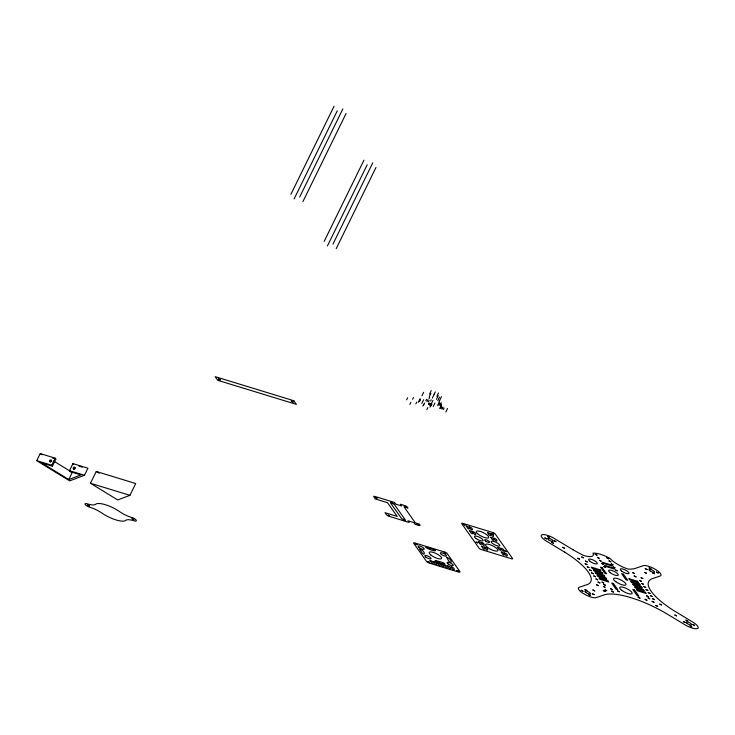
<?xml version="1.0" encoding="UTF-8"?>
<svg xmlns="http://www.w3.org/2000/svg" width="735" height="735" viewBox="0 0 735 735"><rect width="100%" height="100%" fill="white"/><g stroke="black" fill="none" stroke-linecap="round" stroke-linejoin="round"><path stroke-width="1.1" d="M599.163 558.232L597.316 557.314L599.071 558.288M434.164 394.364L434.569 393.491M36.75 460.67L40.223 453.587L55.189 458.171L55.842 459.09L52.369 466.174L41.528 462.848L68.787 479.551L80.979 474.929L70.137 471.613L69.494 470.694L72.958 463.61L87.934 468.195L84.461 475.279L69.715 480.874L36.75 460.67L51.726 465.255L52.369 466.174M51.726 465.255L55.189 458.171M68.787 479.551L72.251 472.467L53.756 461.139M90.478 483.262L96.257 471.457L135.709 483.529L129.93 495.335L117.729 499.965L90.478 483.262L129.93 495.335M290.904 194.325L334.058 106.244M294.129 198.891L337.282 110.82M299.696 197.017L342.85 108.936M302.921 201.583L346.075 113.502M324.163 241.429L363.972 160.166M327.397 245.995L367.206 164.741M332.955 244.121L372.764 162.858M336.18 248.687L375.989 167.424M406.62 399.831L407.64 397.764M409.854 404.406L410.865 402.339M412.62 399.289L413.483 397.525M415.845 403.864L416.717 402.091M418.279 402.357L420.098 398.655M421.973 395.779L423.682 392.297M419.648 401.448L420.521 399.675M421.798 403.432L423.617 399.73M422.882 406.014L423.746 404.241M423.617 405.031L424.637 402.973M425.795 400.768L426.631 399.178M429.543 394.089L431.206 390.68M426.925 401.595L428 399.601M429.13 397.075L430.94 393.372M429.047 398.636L429.626 397.451M428.303 402.017L429.13 400.428M428.487 404.572L429.065 403.396M428.735 404.167L429.313 402.982M430.655 400.924L431.234 399.739M432.345 398.058L435.313 391.93M426.851 409.606L427.862 407.539M429.617 405.408L430.195 404.222M430.113 404.59L430.692 403.405M431.289 403.763L432.998 400.281M430.003 407.144L431.711 403.662M430.995 405.83L431.822 404.241M436.866 396.33L438.538 392.922M436.452 399.316L438.262 395.623M433.227 406.501L434.927 403.019M437.794 400.621L439.502 397.139M439.006 401.687L439.585 400.502M439.677 400.299L441.487 396.606M438.106 404.535L438.933 402.945M437.738 405.729L439.438 402.247M439.236 405.362L440.311 403.368M440.623 403.965L441.202 402.789M440.605 405.784L441.441 404.195M439.668 408.476L441.377 404.994M440.798 408.338L441.377 407.162M441.046 407.934L441.625 406.749M441.919 409.174L442.498 407.989M442.424 408.357L443.003 407.172M443.297 409.597L444.124 408.008M445.833 411.995L447.532 408.504M52.589 458.089L55.842 459.09M79.031 466.183L82.283 467.184M69.494 470.694L84.461 475.279M572.51 549.458L573.87 550.239A54.105 15.995 26.1 0 0 583.719 555.485L583.783 555.513A16.62 4.915 26.1 0 0 592.934 553.189A16.188 4.787 26.1 0 1 609.931 558.389A16.565 4.897 26.1 0 0 628.324 569.138A54.105 15.995 26.1 0 0 634.847 568.532L643.741 565.527A10.4 3.078 26.1 0 1 655.905 569.671A10.4 3.078 26.1 0 1 660.499 575.9L651.871 578.803A54.096 15.995 26.1 0 0 673.462 610.399L692.894 622.141A10.4 3.078 26.1 0 1 697.616 628.489A10.4 3.078 26.1 0 1 686.095 625.467L666.884 613.872A52.304 15.463 26.1 0 0 604.528 594.79L595.662 597.794A10.4 3.078 26.1 0 1 583.241 593.485A10.4 3.078 26.1 0 1 579.116 587.32L588.083 584.261A54.105 15.995 26.1 0 0 565.95 552.913L564.664 552.104M573.034 549.762L553.299 537.855A10.4 3.078 26.1 0 0 541.787 534.832A10.4 3.078 26.1 0 0 546.5 541.18L565.371 552.555M96.257 471.457L99.179 473.248M40.223 453.587L42.161 454.781M72.958 463.61L73.61 464.529M73.877 469.399A1.029 0.864 -35.2 0 1 75.236 468.076M50.191 461.938A1.029 0.864 -35.2 0 1 51.817 460.946M375.64 497.503L377.174 498.266L375.677 497.457M388.117 515.171L389.669 515.906L388.126 515.143M404.351 506.296L405.913 507.021L404.351 506.296M415.523 543.964L417.076 544.699L415.523 543.964M428 561.641L429.543 562.394L428.046 561.586M444.243 552.757L445.796 553.483L444.262 552.729M463.61 524.422L465.145 525.185L463.647 524.377M476.087 542.099L477.64 542.825L476.087 542.099M492.321 533.215L493.865 533.968L492.367 533.16M581.716 556.983L583.59 557.865L581.734 556.955M603.757 566.474L605.622 567.346L603.757 566.474M615.48 570.066L617.345 570.939L615.498 570.029M632.559 572.556L634.406 573.465L632.614 572.491M641.058 577.682L642.904 578.601L641.113 577.627M591.592 572.896L593.457 573.778L591.592 572.896M419.841 549.21C424.665 559.105 426.86 551.608 419.915 549.155M425.914 547.391C435.212 553.078 441.79 550.644 425.988 547.345M430.085 560.474C433.494 566.979 434.945 561.237 430.085 560.474M433.604 561.549C437.013 568.054 438.464 562.312 433.604 561.549M435.258 560.64C444.877 566.492 450.913 563.681 435.258 560.64M437.123 562.624C440.522 569.129 441.983 563.387 437.123 562.624M440.632 563.699C443.83 569.965 445.686 564.875 440.706 563.653M444.151 564.774C447.56 571.288 449.012 565.546 444.151 564.774M446.77 557.452C451.759 567.659 453.605 559.317 446.77 557.452M447.67 565.849C451.079 572.363 452.53 566.621 447.67 565.849M451.189 566.933C454.588 573.438 456.049 567.696 451.189 566.933M466.266 526.021C469.674 532.535 471.126 526.784 466.266 526.021M469.316 526.958C472.504 533.224 474.36 528.125 469.389 526.903M469.601 530.743C473.009 537.257 474.461 531.506 469.601 530.743M472.651 531.681C476.05 538.185 477.511 532.443 472.651 531.681M478.246 541.429C481.645 547.942 483.106 542.191 478.246 541.429M481.287 542.366C484.696 548.87 486.019 543.055 481.287 542.366M481.572 546.151C484.981 552.665 486.441 546.913 481.572 546.151M484.622 547.088C488.031 553.593 489.482 547.851 484.622 547.088M487.443 532.508C490.851 539.012 492.312 533.27 487.443 532.508M490.493 533.435C493.902 539.949 495.353 534.198 490.493 533.435M490.778 537.23C494.186 543.735 495.647 537.992 490.778 537.23M493.828 538.158C497.237 544.672 498.688 538.92 493.828 538.158M497.889 547.299C501.298 553.804 502.758 548.062 497.889 547.299M500.939 548.236C504.348 554.741 505.799 548.999 500.939 548.236M501.224 552.022C504.633 558.526 506.093 552.784 501.224 552.022M504.274 552.959C507.683 559.464 509.134 553.721 504.274 552.959M544.837 537.937L546.684 538.856L544.837 537.937M547.483 536.476L549.321 537.395L547.483 536.476M551.562 542.265L553.409 543.183L551.562 542.265M554.208 540.804L556.055 541.732L554.282 540.749M562.771 547.354L564.609 548.282L562.771 547.354M581.164 590.315L583.011 591.234L581.164 590.315M585.152 563.736L586.999 564.664L585.152 563.736M585.418 561.053L587.265 561.981L585.418 561.053M587.274 566.777L589.167 567.723L587.348 566.722M585.014 589.58L586.861 590.508L585.014 589.58M589.452 569.836L591.298 570.755L589.452 569.836M588.45 594.459L590.297 595.378L588.45 594.459M595.166 554.263L597.013 555.191L595.166 554.263M592.3 593.724L594.146 594.643L592.3 593.724M592.86 589.948L594.707 590.876L592.86 589.948M595.901 578.969L597.748 579.897L595.975 578.923M599.466 560.355L601.313 561.283L599.539 560.309M598.06 582.019L599.907 582.938L598.06 582.019M601.616 563.405L603.463 564.324L601.616 563.405M601.993 582.148L603.83 583.066L602.057 582.092M603.49 584.279L605.337 585.207L603.49 584.279M603.352 586.411L605.199 587.338L603.426 586.365M606.889 557.847L608.727 558.775L606.889 557.847M603.288 590.563L605.135 591.482L603.288 590.563M609.039 560.897L610.886 561.825L609.039 560.897M611.189 563.947L613.036 564.866L611.189 563.947M610.675 588.799L612.521 589.727L610.675 588.799M613.339 566.988L615.186 567.916L613.413 566.942M611.548 591.142L613.394 592.061L611.548 591.142M617.602 590.922L619.449 591.85L617.676 590.876M634.195 575.983L636.041 576.901L634.195 575.983M639.569 580.393L641.416 581.321L639.569 580.393M638.118 597.197L639.964 598.125L638.118 597.197M641.719 583.443L643.566 584.362L641.793 583.388M644.705 572.427L646.552 573.355L644.779 572.381M645.247 568.66L647.094 569.588L645.247 568.66M643.878 586.484L645.716 587.412L643.878 586.484M646.028 589.534L647.875 590.453L646.028 589.534M645.045 599.319L646.892 600.247L645.045 599.319M649.097 567.934L650.934 568.853L649.097 567.934M646.534 595.782L648.371 596.701L646.534 595.782M648.031 597.913L649.878 598.832L648.105 597.858M652.533 572.804L654.38 573.732L652.533 572.804M650.328 595.626L652.175 596.554L650.401 595.58M652.138 601.34L653.985 602.268L652.138 601.34M652.478 598.667L654.334 599.604L652.478 598.667M656.383 572.069L658.229 572.997L656.383 572.069M674.794 615.039L676.641 615.958L674.868 614.984M683.339 621.589L685.185 622.517L683.339 621.589M685.985 620.129L687.831 621.057L685.985 620.129M690.073 625.917L691.92 626.845L690.147 625.871M692.719 624.465L694.566 625.384L692.793 624.41M390.882 502.143L392.426 502.924L390.946 502.097M218.451 378.92L220.289 379.848L218.451 378.92M403.368 519.81L404.893 520.591L403.368 519.81M87.502 505.046L89.358 505.965L87.502 505.046M132.043 518.68L133.899 519.59L132.107 518.625M416.837 523.945L418.38 524.707L416.855 523.926M456.729 570.415L458.272 571.168L456.747 570.388M504.807 550.873L506.351 551.627L504.807 550.873M593.751 575.928L595.607 576.846L593.779 575.9M596.471 584.729L598.327 585.639L596.471 584.729M604.969 589.865L606.825 590.775L605.034 589.81M659.764 604.106L661.61 605.024L659.819 604.06M648.187 592.566L650.016 593.522L648.187 592.566M577.793 558.288L579.639 559.216L577.82 558.26M655.831 605.429L657.669 606.357L655.859 605.401M291.271 401.145L293.072 402.1L291.271 401.145M131.785 517.468L130.858 517.201A12.504 3.703 26.1 0 1 120.191 512.029A17.199 5.09 26.1 0 0 95.449 504.458A14.259 4.217 26.1 0 1 87.244 503.833L87.042 503.769A3.785 1.121 26.1 0 0 85.205 504.522A3.785 1.121 26.1 0 0 89.404 507.113L89.606 507.178A14.259 4.217 26.1 0 1 101.209 512.617A17.199 5.09 26.1 0 0 125.951 520.187A14.36 4.245 26.1 0 1 133.945 520.747A3.785 1.121 26.1 0 0 136.26 520.224A3.785 1.121 26.1 0 0 131.988 517.523L131.785 517.468M293.779 400.722L215.153 376.66L217.735 380.317L296.361 404.379L293.779 400.722M611.695 565.114L602.314 562.247L602.957 563.157L612.338 566.033L611.695 565.114M613.844 568.164L604.464 565.288L605.107 566.207L614.488 569.074L613.844 568.164M394.603 502.483L374.822 496.428A1.893 0.56 26.1 0 0 373.803 496.768L375.364 498.982L387.52 502.703L397.194 516.411L385.039 512.69L386.546 514.822A2.067 0.606 26.1 0 0 388.953 516.273L409.174 522.466L407.989 520.784L413.851 522.576L415.036 524.257L418.84 525.424A2.067 0.606 26.1 0 0 419.951 525.047L419.281 524.092L415.394 522.907L404.103 506.911L407.989 508.096L407.208 506.994A1.893 0.56 26.1 0 0 405.003 505.662L400.465 504.274L401.65 505.946L395.788 504.155L394.603 502.483M492.974 532.581L462.793 523.348A1.893 0.56 26.1 0 0 461.773 523.688L479.091 548.218A1.893 0.56 26.1 0 0 481.296 549.55L511.477 558.784A1.893 0.56 26.1 0 0 512.497 558.444L495.179 533.913A1.893 0.56 26.1 0 0 492.974 532.581M394.052 503.98L390.542 502.905L401.723 518.754L405.242 519.829L394.052 503.98M602.277 567.723L600.523 567.19L604.822 573.282L606.586 573.824L602.277 567.723M623.381 574.182L621.617 573.649L625.926 579.74L627.681 580.273L623.381 574.182M600.063 569.8L591.28 567.108L592.134 568.32L600.927 571.012L600.063 569.8M637.576 581.275L628.783 578.583L629.647 579.805L638.439 582.497L637.576 581.275M602.002 572.537L593.209 569.846L594.073 571.067L602.865 573.759L602.002 572.537M639.514 584.022L630.722 581.33L631.576 582.543L640.369 585.235L639.514 584.022M603.94 575.284L595.148 572.593L596.011 573.805L604.804 576.497L603.94 575.284M641.444 586.76L632.66 584.068L633.515 585.29L642.307 587.982L641.444 586.76M605.879 578.022L597.086 575.33L597.941 576.552L606.733 579.244L605.879 578.022M643.382 589.498L634.59 586.815L635.453 588.028L644.246 590.72L643.382 589.498M607.808 580.76L599.016 578.077L599.879 579.29L608.672 581.982L607.808 580.76M645.321 592.245L636.528 589.553L637.392 590.775L646.184 593.467L645.321 592.245M613.468 583.572L611.713 583.03L616.013 589.13L617.767 589.663L613.468 583.572M634.562 590.03L632.807 589.488L637.107 595.58L638.871 596.122L634.562 590.03M444.895 552.123L414.705 542.889A1.893 0.56 26.1 0 0 413.686 543.238L426.438 561.283A2.756 0.818 26.1 0 0 429.644 563.221L458.355 572.014A2.756 0.818 26.1 0 0 459.844 571.508L447.091 553.455A1.893 0.56 26.1 0 0 444.895 552.123M50.338 461.745A1.029 0.864 -35.2 0 0 51.459 460.386A1.029 0.864 -35.2 0 0 49.787 460.33A1.029 0.864 -35.2 0 0 50.338 461.745M73.969 468.976A1.029 0.864 -35.2 0 0 75.089 467.616A1.029 0.864 -35.2 0 0 73.417 467.561A1.029 0.864 -35.2 0 0 73.969 468.976M492.579 543.505A4.814 1.424 26.1 0 0 499.782 545.839A4.814 1.424 26.1 0 0 494.177 541.557A4.814 1.424 26.1 0 0 492.579 543.505M485.458 540.997A2.756 0.818 26.1 0 0 489.574 542.329A2.756 0.818 26.1 0 0 486.368 539.876A2.756 0.818 26.1 0 0 485.458 540.997M476.023 538.534A4.814 1.424 26.1 0 0 483.07 540.629A4.814 1.424 26.1 0 0 477.162 536.339A4.814 1.424 26.1 0 0 476.023 538.534M487.562 547.437A6.881 2.03 26.1 0 0 497.861 550.763A6.881 2.03 26.1 0 0 489.85 544.644A6.881 2.03 26.1 0 0 487.562 547.437M478.31 534.336A6.881 2.03 26.1 0 0 488.61 537.662A6.881 2.03 26.1 0 0 480.607 531.543A6.881 2.03 26.1 0 0 478.31 534.336M649.933 570.819A3.096 0.919 26.1 0 0 654.508 572.216A3.096 0.919 26.1 0 0 650.769 569.46A3.096 0.919 26.1 0 0 649.933 570.819M548.65 539.821A3.096 0.919 26.1 0 0 553.216 541.217A3.096 0.919 26.1 0 0 549.477 538.461A3.096 0.919 26.1 0 0 548.65 539.821M687.151 623.473A3.096 0.919 26.1 0 0 691.718 624.869A3.096 0.919 26.1 0 0 687.988 622.113A3.096 0.919 26.1 0 0 687.151 623.473M590.03 561.365A4.814 1.424 26.1 0 0 597.233 563.69A4.814 1.424 26.1 0 0 591.638 559.409A4.814 1.424 26.1 0 0 590.03 561.365M585.859 592.474A3.096 0.919 26.1 0 0 590.425 593.871A3.096 0.919 26.1 0 0 586.695 591.115A3.096 0.919 26.1 0 0 585.859 592.474M615.801 581.716A6.927 2.049 26.1 0 0 625.963 584.748A6.927 2.049 26.1 0 0 617.474 578.574A6.927 2.049 26.1 0 0 615.801 581.716M621.736 590.315A6.881 2.03 26.1 0 0 632.036 593.641A6.881 2.03 26.1 0 0 624.033 587.522A6.881 2.03 26.1 0 0 621.736 590.315M610.188 572.684A5.356 1.58 26.1 0 0 618.208 575.266A5.356 1.58 26.1 0 0 611.97 570.507A5.356 1.58 26.1 0 0 610.188 572.684M621.838 571.224A4.814 1.424 26.1 0 0 628.939 573.383A4.814 1.424 26.1 0 0 623.115 569.101A4.814 1.424 26.1 0 0 621.838 571.224M425.914 557.185A3.436 1.02 26.1 0 0 430.995 558.738A3.436 1.02 26.1 0 0 426.842 555.678A3.436 1.02 26.1 0 0 425.914 557.185M448.185 564.002A3.436 1.02 26.1 0 0 453.265 565.555A3.436 1.02 26.1 0 0 449.113 562.495A3.436 1.02 26.1 0 0 448.185 564.002M430.912 555.035A6.881 2.03 26.1 0 0 441.404 558.673A6.881 2.03 26.1 0 0 433.87 552.591A6.881 2.03 26.1 0 0 430.912 555.035M419.161 547.621A3.436 1.02 26.1 0 0 424.233 549.174A3.436 1.02 26.1 0 0 420.089 546.114A3.436 1.02 26.1 0 0 419.161 547.621M441.432 554.438A3.436 1.02 26.1 0 0 446.503 555.991A3.436 1.02 26.1 0 0 442.36 552.931A3.436 1.02 26.1 0 0 441.432 554.438"/></g></svg>
